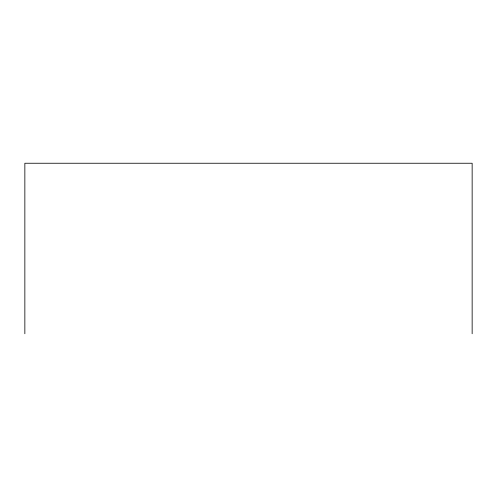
<?xml version="1.0" encoding="UTF-8"?>
<svg xmlns="http://www.w3.org/2000/svg" width="497" height="497" viewBox="0 0 497 497"><rect width="100%" height="100%" fill="white"/><g stroke="black" fill="none" stroke-linecap="round" stroke-linejoin="round"><path stroke-width="0.75" d="M472.15 333.754L472.15 163.246L24.85 163.246L24.85 333.754"/></g></svg>
